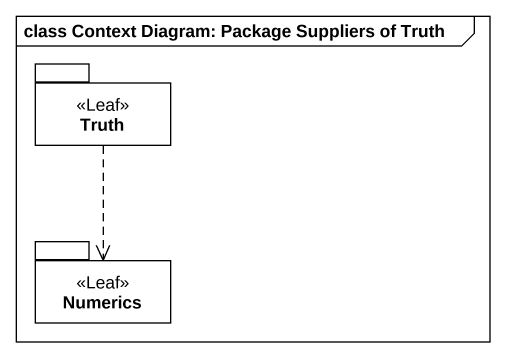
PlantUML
@startuml
mainframe class Context Diagram: Package Suppliers of Truth
package Truth <<Leaf>> {
}
package Numerics <<Leaf>> {
}
Truth ..> Numerics
@enduml
